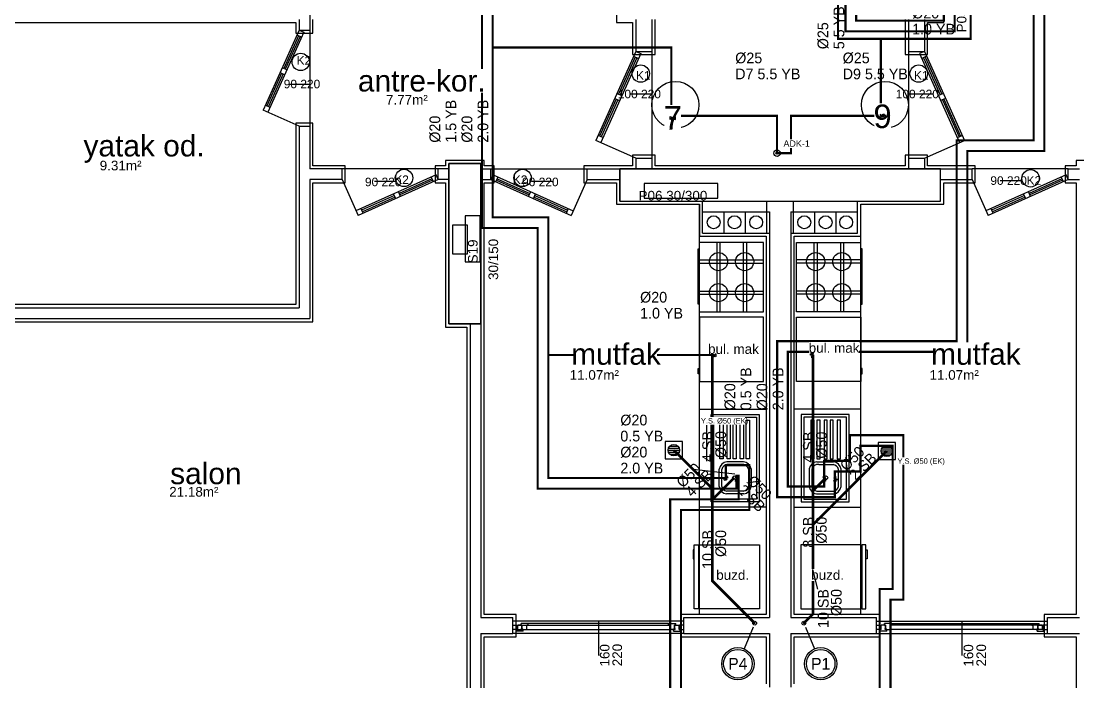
# Model space of a CAD drawing. Header units: centimetres. Extents: x -7420 to 31836, y -2 to 2802.
# Drawn here: x 13001 to 13989, y 514 to 1133 of the extents above; entities that cross this region are included whole.
import ezdxf
from ezdxf.enums import TextEntityAlignment as Align

# ---------------------------------------------------------------- set-up
doc = ezdxf.new("R2010")
doc.units = ezdxf.units.CM
doc.linetypes.add('BASMA HATTI', pattern=[31, 25, -6])
doc.linetypes.add('PISSU HATTI', pattern=[26, 20, -6])
for name, color, linetype in [('ROTAS-CIHAZ', 135, 'CONTINUOUS'), ('ROTAS-MIMARI', 8, 'CONTINUOUS'), ('ROTAS-MIMARI-KOLON', 8, 'CONTINUOUS'), ('ROTAS-MIMARI-YAZI', 8, 'CONTINUOUS'), ('ROTAS-PISSU-BORU-TAVANDAN', 6, 'PISSU HATTI'), ('ROTAS-PISSU-KOLONNO', 211, 'CONTINUOUS'), ('ROTAS-SEMBOL-KILAVUZ', 8, 'Continuous'), ('ROTAS-SICAKSU-BORU', 1, 'BASMA HATTI'), ('ROTAS-SOGUKSU-BORU', 5, 'CONTINUOUS'), ('ROTAS-TEFRIS', 15, 'CONTINUOUS'), ('ROTAS-TEMIZSU-CAP', 101, 'CONTINUOUS'), ('ROTAS-VANA', 1, 'CONTINUOUS')]:
    doc.layers.add(name, color=color, linetype=linetype)
doc.styles.add('ROTAS', font='arial.ttf')

# ---------------------------------------------------------------- blocks, each defined once
blk = doc.blocks.new('ROTAS-PIS-SU-CAP-SB')
for tag, p in [('PSCP_001', (0.833, 1.29)), ('PS_001', (0.833, 0.066))]:
    blk.add_attdef(tag, p, '', height=1)
blk = doc.blocks.new('ROTAS-YER-SUZGECI-PLAN')
for p, q in [((-6.7, 0), (6.7, 0)), ((-6.3, 2.3), (6.3, 2.3)), ((-4.9, 4.5), (4.9, 4.5)), ((-6.3, -2.3), (6.3, -2.3)), ((-4.9, -4.5), (4.9, -4.5))]:
    blk.add_line(p, q)
blk.add_lwpolyline([(-10, -10), (10, -10), (10, 10), (-10, 10)], close=True)
blk.add_circle((0, 0), 6.67)
blk = doc.blocks.new('ROTAS-PIS-SU-KOLON')
h = blk.add_hatch(color=256)
h.dxf.hatch_style = 1
h.paths.add_polyline_path([(1.5, 0), (1.5, 0.4), (1.3, 0.8), (1.1, 1.1), (0.8, 1.3), (0.4, 1.5), (0, 1.5), (-0.4, 1.5), (-0.8, 1.3), (-1.1, 1.1), (-1.3, 0.8), (-1.5, 0.4), (-1.5, 0), (-1.5, -0.4), (-1.3, -0.8), (-1.1, -1.1), (-0.8, -1.3), (-0.4, -1.5), (0, -1.5), (0.4, -1.5), (0.8, -1.3), (1.1, -1.1), (1.3, -0.8), (1.5, -0.4)])
blk.add_circle((0, 0), 3.5)
blk = doc.blocks.new('ROTAS-KURESEL-VANA')
for p, q in [((0, 3.1), (0, 8)), ((0, 8), (5.4, 8))]:
    blk.add_line(p, q)
for points in [[(-9, 5.8), (-9, -5), (0, 0.4)], [(9, 5.8), (9, -5), (0, 0.4)]]:
    blk.add_lwpolyline(points, close=True)
blk.add_circle((0, 0.4), 2.71)
blk.add_attdef('CAP', text='', height=10).set_placement((-1.1, 0), align=Align.CENTER)
blk = doc.blocks.new('ROTAS-TEMIZ-SU-CAP-MB')
for tag, p in [('SOCP_001', (0.833, 4.917)), ('SO_001', (0.833, 3.417)), ('SCCP_001', (0.833, 1.917)), ('SC_001', (0.833, 0.417))]:
    blk.add_attdef(tag, p, '', height=1)
blk = doc.blocks.new('ROTAS-KOLON-NO-PIS-SU')
for radius in [27.5, 24.3]:
    blk.add_circle((0, 0), radius)
blk.add_attdef('K', text='', height=20).set_placement((0, 0), align=Align.MIDDLE_CENTER)

msp = doc.modelspace()

# ---------------------------------------------------------------- linework, layer by layer
at = {"layer": 'ROTAS-MIMARI'}
for p, q in [((13270.82, 1154.24), (13270.82, 1124.24)), ((13557.82, 1141.26), (13557.82, 1131.24)), ((13863.82, 1131.24), (13863.82, 1141.26)), ((12935.82, 1131.24), (13257.82, 1131.24)), ((13257.82, 1131.24), (13257.82, 1121.24)), ((13260.82, 1134.24), (13260.82, 1124.24)), ((13273.82, 1121.24), (13273.82, 1134.24)), ((13557.82, 1131.24), (13572.82, 1131.24)), ((13572.82, 1131.24), (13572.82, 1101.24)), ((13575.82, 1134.24), (13575.82, 1104.24)), ((13590.82, 1134.24), (13590.82, 1104.24)), ((13593.82, 1101.24), (13593.82, 1134.24)), ((13827.82, 1134.24), (13827.82, 1101.24)), ((13830.82, 1134.24), (13830.82, 1104.24)), ((13845.82, 1134.24), (13845.82, 1104.24)), ((13848.82, 1101.24), (13848.82, 1131.24)), ((13848.82, 1131.24), (13863.82, 1131.24)), ((13260.82, 1124.24), (13227.18, 1049.35)), ((13265.39, 1122.19), (13231.74, 1047.31)), ((13260.26, 1119.01), (13246.51, 1088.41)), ((13261.7, 1118.36), (13247.95, 1087.76)), ((13257.82, 1121.24), (13273.82, 1121.24)), ((13258.78, 1119.68), (13263.34, 1117.63)), ((13260.82, 1124.24), (13270.82, 1124.24)), ((13260.82, 1124.24), (13265.39, 1122.19)), ((13270.82, 1124.24), (13270.82, 1034.24)), ((13575.82, 1104.24), (13538.44, 1021.03)), ((13580.39, 1102.19), (13543, 1018.99)), ((13575.26, 1099.01), (13559.64, 1064.25)), ((13576.7, 1098.36), (13561.08, 1063.6)), ((13572.82, 1101.24), (13593.82, 1101.24)), ((13573.78, 1099.68), (13578.34, 1097.63)), ((13575.82, 1104.24), (13590.82, 1104.24)), ((13575.82, 1104.24), (13580.39, 1102.19)), ((13590.82, 1104.24), (13590.82, 1004.24)), ((13827.82, 1101.24), (13848.82, 1101.24)), ((13830.82, 1104.24), (13845.82, 1104.24)), ((13830.82, 1104.24), (13830.82, 1004.24)), ((13845.82, 1104.24), (13841.26, 1102.19)), ((13841.26, 1102.19), (13878.65, 1018.99)), ((13847.87, 1099.68), (13843.31, 1097.63)), ((13844.95, 1098.36), (13860.57, 1063.6)), ((13845.82, 1104.24), (13883.21, 1021.03)), ((13846.39, 1099.01), (13862.01, 1064.25)), ((13245.03, 1089.08), (13249.59, 1087.03)), ((13244.46, 1083.85), (13230.71, 1053.25)), ((13245.9, 1083.2), (13232.15, 1052.6)), ((13242.98, 1084.51), (13247.54, 1082.47)), ((13252.04, 1073.5), (13270.82, 1073.5)), ((13557.59, 1059.69), (13541.97, 1024.93)), ((13559.03, 1059.04), (13543.41, 1024.28)), ((13556.11, 1060.35), (13560.67, 1058.31)), ((13558.16, 1064.92), (13562.72, 1062.87)), ((13590.82, 1064.35), (13570.82, 1064.35)), ((13853.95, 1064.35), (13830.82, 1064.35)), ((13863.49, 1064.92), (13858.93, 1062.87)), ((13865.54, 1060.35), (13860.98, 1058.31)), ((13862.62, 1059.04), (13878.24, 1024.28)), ((13864.06, 1059.69), (13879.68, 1024.93)), ((13260.82, 1034.24), (13227.18, 1049.35)), ((13233.79, 1051.87), (13229.23, 1053.92)), ((13273.82, 1037.24), (13257.82, 1037.24)), ((13257.82, 1037.24), (13257.82, 867.24)), ((13260.82, 1034.24), (13260.82, 864.24)), ((13260.82, 1034.24), (13270.82, 1034.24)), ((13270.82, 1034.24), (13270.82, 994.24)), ((13273.82, 997.24), (13273.82, 1037.24)), ((13575.82, 1004.24), (13538.44, 1021.03)), ((13545.05, 1023.55), (13540.49, 1025.6)), ((13845.82, 1004.24), (13883.21, 1021.03)), ((13876.6, 1023.55), (13881.16, 1025.6)), ((13433.82, 1002.24), (13397.82, 1002.24)), ((13397.82, 1002.24), (13397.82, 997.24)), ((13433.82, 997.24), (13433.82, 1002.24)), ((13593.82, 1007.24), (13572.82, 1007.24)), ((13572.82, 1007.24), (13572.82, 997.24)), ((13575.82, 1004.24), (13575.82, 994.24)), ((13575.82, 1004.24), (13590.82, 1004.24)), ((13590.82, 1004.24), (13590.82, 994.24)), ((13593.82, 997.24), (13593.82, 1007.24)), ((13848.82, 1007.24), (13827.82, 1007.24)), ((13827.82, 1007.24), (13827.82, 997.24)), ((13830.82, 1004.24), (13845.82, 1004.24)), ((13830.82, 1004.24), (13830.82, 994.24)), ((13845.82, 1004.24), (13845.82, 994.24)), ((13848.82, 997.24), (13848.82, 1007.24)), ((14023.82, 1002.24), (13987.82, 1002.24)), ((13987.82, 1002.24), (13987.82, 997.24)), ((13300.99, 994.24), (13270.82, 994.24)), ((13303.99, 997.24), (13273.82, 997.24)), ((13300.99, 984.24), (13300.99, 994.24)), ((13390.99, 994.24), (13300.99, 994.24)), ((13303.99, 981.24), (13303.99, 997.24)), ((13388.94, 988.8), (13314.05, 955.15)), ((13397.82, 997.24), (13387.99, 997.24)), ((13387.99, 997.24), (13387.99, 981.24)), ((13390.99, 984.24), (13388.94, 988.8)), ((13400.82, 994.24), (13390.99, 994.24)), ((13390.99, 984.24), (13390.99, 994.24)), ((13430.82, 994.24), (13440.32, 994.24)), ((13443.32, 997.24), (13433.82, 997.24)), ((13440.32, 984.24), (13440.32, 994.24)), ((13440.32, 994.24), (13530.32, 994.24)), ((13440.32, 984.24), (13442.37, 988.8)), ((13442.37, 988.8), (13517.26, 955.15)), ((13443.32, 981.24), (13443.32, 997.24)), ((13560.82, 997.24), (13527.32, 997.24)), ((13527.32, 997.24), (13527.32, 981.24)), ((13530.32, 994.24), (13560.82, 994.24)), ((13530.32, 984.24), (13530.32, 994.24)), ((13572.82, 997.24), (13560.82, 997.24)), ((13827.82, 997.24), (13593.82, 997.24)), ((13860.82, 997.24), (13848.82, 997.24)), ((13893.32, 997.24), (13860.82, 997.24)), ((13860.82, 994.24), (13890.32, 994.24)), ((13890.32, 984.24), (13890.32, 994.24)), ((13980.32, 994.24), (13890.32, 994.24)), ((13893.32, 981.24), (13893.32, 997.24)), ((13978.28, 988.8), (13903.39, 955.15)), ((13987.82, 997.24), (13977.32, 997.24)), ((13977.32, 997.24), (13977.32, 981.24)), ((13980.32, 984.24), (13978.28, 988.8)), ((13980.32, 994.24), (13990.82, 994.24)), ((13980.32, 984.24), (13980.32, 994.24)), ((13270.82, 984.24), (13270.82, 854.24)), ((13300.99, 984.24), (13270.82, 984.24)), ((13273.82, 851.24), (13273.82, 981.24)), ((13273.82, 981.24), (13303.99, 981.24)), ((13300.99, 984.24), (13316.1, 950.59)), ((13390.99, 984.24), (13316.1, 950.59)), ((13350.66, 982.38), (13331.33, 982.38)), ((13385.11, 985.11), (13354.51, 971.36)), ((13385.76, 983.67), (13355.16, 969.92)), ((13386.42, 982.19), (13384.37, 986.75)), ((13387.99, 981.24), (13397.82, 981.24)), ((13400.82, 984.24), (13390.99, 984.24)), ((13397.82, 981.24), (13397.82, 846.24)), ((13430.82, 984.24), (13440.32, 984.24)), ((13433.82, 846.24), (13433.82, 981.24)), ((13433.82, 981.24), (13443.32, 981.24)), ((13440.32, 984.24), (13515.21, 950.59)), ((13444.89, 982.19), (13446.94, 986.75)), ((13445.55, 983.67), (13476.15, 969.92)), ((13446.2, 985.11), (13476.8, 971.36)), ((13497.67, 982.38), (13478.35, 982.38)), ((13530.32, 984.24), (13515.21, 950.59)), ((13527.32, 981.24), (13557.82, 981.24)), ((13530.32, 984.24), (13560.82, 984.24)), ((13557.82, 981.24), (13557.82, 961.24)), ((13860.82, 984.24), (13890.32, 984.24)), ((13863.82, 961.24), (13863.82, 981.24)), ((13863.82, 981.24), (13893.32, 981.24)), ((13890.32, 984.24), (13905.44, 950.59)), ((13980.32, 984.24), (13905.44, 950.59)), ((13936, 983.23), (13916.68, 983.23)), ((13974.45, 985.11), (13943.85, 971.36)), ((13975.1, 983.67), (13944.5, 969.92)), ((13975.76, 982.19), (13973.71, 986.75)), ((13977.32, 981.24), (13987.82, 981.24)), ((13980.32, 984.24), (13990.82, 984.24)), ((13987.82, 981.24), (13987.82, 849.24)), ((13349.95, 969.31), (13319.35, 955.56)), ((13351.26, 966.39), (13349.21, 970.95)), ((13355.82, 968.44), (13353.78, 973)), ((13475.49, 968.44), (13477.53, 973)), ((13480.05, 966.39), (13482.1, 970.95)), ((13481.36, 969.31), (13511.96, 955.56)), ((13939.29, 969.31), (13908.69, 955.56)), ((13940.6, 966.39), (13938.55, 970.95)), ((13945.16, 968.44), (13943.12, 973)), ((13350.6, 967.87), (13320, 954.12)), ((13480.71, 967.87), (13511.31, 954.12)), ((13557.82, 961.24), (13635.32, 961.24)), ((13635.32, 961.24), (13635.32, 931.24)), ((13635.38, 577.24), (13635.38, 961.24)), ((13638.32, 934.24), (13638.32, 964.24)), ((13638.32, 934.24), (13638.32, 964.24)), ((13638.32, 934.24), (13638.32, 964.24)), ((13638.32, 934.24), (13638.32, 964.24)), ((13698.32, 934.24), (13698.32, 964.24)), ((13723.32, 934.24), (13723.32, 964.24)), ((13783.32, 934.24), (13783.32, 964.24)), ((13783.32, 934.24), (13783.32, 964.24)), ((13783.32, 934.24), (13783.32, 964.24)), ((13783.32, 934.24), (13783.32, 964.24)), ((13783.32, 934.24), (13783.32, 964.24)), ((13786.27, 577.24), (13786.27, 961.24)), ((13786.32, 931.24), (13786.32, 961.24)), ((13786.32, 961.24), (13863.82, 961.24)), ((13939.94, 967.87), (13909.34, 954.12)), ((13318.62, 957.2), (13320.66, 952.64)), ((13512.69, 957.2), (13510.65, 952.64)), ((13638.32, 954.24), (13700.82, 954.24)), ((13658.32, 934.24), (13658.32, 954.24)), ((13678.32, 934.24), (13678.32, 954.24)), ((13700.82, 954.24), (13700.82, 574.24)), ((13720.82, 954.24), (13720.82, 574.24)), ((13720.82, 954.24), (13783.32, 954.24)), ((13743.32, 934.24), (13743.32, 954.24)), ((13763.32, 934.24), (13763.32, 954.24)), ((13907.96, 957.2), (13910, 952.64)), ((13635.32, 931.24), (13697.82, 931.24)), ((13638.32, 934.24), (13700.82, 934.24)), ((13697.82, 931.24), (13697.82, 577.24)), ((13720.82, 934.24), (13783.32, 934.24)), ((13723.82, 931.24), (13786.32, 931.24)), ((13723.82, 577.24), (13723.82, 931.24)), ((13634.09, 919.36), (13635.38, 919.36)), ((13634.09, 877.6), (13634.09, 919.36)), ((13635.37, 860.46), (13635.38, 925.46)), ((13695.38, 925.46), (13635.38, 925.46)), ((13651.47, 925.46), (13651.47, 860.46)), ((13654.47, 925.46), (13654.47, 860.46)), ((13676.28, 925.46), (13676.29, 860.46)), ((13679.28, 925.46), (13679.29, 860.46)), ((13695.37, 860.46), (13695.38, 925.46)), ((13726.28, 860.46), (13726.27, 925.46)), ((13726.27, 925.46), (13786.27, 925.46)), ((13742.37, 925.46), (13742.36, 860.46)), ((13745.37, 925.46), (13745.36, 860.46)), ((13767.18, 925.46), (13767.18, 860.46)), ((13770.18, 925.46), (13770.18, 860.46)), ((13786.28, 860.46), (13786.27, 925.46)), ((13787.56, 919.36), (13786.27, 919.36)), ((13787.56, 877.6), (13787.56, 919.36)), ((13635.38, 909.04), (13695.38, 909.04)), ((13635.38, 906.04), (13695.38, 906.04)), ((13786.27, 909.04), (13726.27, 909.04)), ((13786.27, 906.04), (13726.27, 906.04)), ((13635.38, 879.89), (13695.38, 879.88)), ((13786.27, 879.89), (13726.27, 879.88)), ((13634.09, 867.6), (13634.09, 877.6)), ((13635.38, 876.89), (13695.38, 876.88)), ((13786.27, 876.89), (13726.27, 876.88)), ((13787.56, 867.6), (13787.56, 877.6)), ((12935.82, 864.24), (13260.82, 864.24)), ((13257.82, 867.24), (12938.82, 867.24)), ((13635.38, 867.6), (13634.09, 867.6)), ((13635.37, 860.46), (13695.37, 860.46)), ((13786.28, 860.46), (13726.28, 860.46)), ((13786.27, 867.6), (13787.56, 867.6)), ((12935.82, 854.24), (13270.82, 854.24)), ((12988.82, 851.24), (13273.82, 851.24)), ((13635.38, 855.4), (13635.37, 795.4)), ((13695.38, 855.39), (13635.38, 855.4)), ((13695.37, 795.39), (13695.38, 855.39)), ((13726.27, 855.39), (13786.27, 855.4)), ((13726.27, 795.39), (13726.27, 855.39)), ((13786.27, 855.4), (13786.28, 795.4)), ((13397.82, 846.24), (13417.82, 846.24)), ((13417.82, 846.24), (13417.82, 482.24)), ((13420.82, 849.24), (13420.82, 479.24)), ((13430.82, 849.24), (13430.82, 574.24)), ((13433.82, 577.24), (13433.82, 846.24)), ((13987.82, 849.24), (13987.82, 577.24)), ((13634.09, 802.53), (13634.09, 807.52)), ((13634.09, 807.52), (13635.38, 807.52)), ((13635.38, 802.53), (13634.09, 802.53)), ((13787.56, 807.52), (13786.27, 807.52)), ((13786.27, 802.53), (13787.56, 802.53)), ((13787.56, 802.53), (13787.56, 807.52)), ((13635.37, 795.4), (13695.37, 795.39)), ((13786.28, 795.4), (13726.28, 795.39)), ((13635.38, 769.35), (13697.82, 769.35)), ((13646.22, 682.54), (13646.22, 764.35)), ((13646.22, 764.35), (13691.22, 764.35)), ((13648.72, 685.04), (13648.72, 761.85)), ((13648.72, 761.85), (13688.72, 761.85)), ((13688.72, 761.85), (13688.72, 685.04)), ((13691.22, 764.35), (13691.22, 682.54)), ((13786.27, 769.35), (13723.82, 769.35)), ((13730.43, 764.35), (13730.43, 682.54)), ((13775.43, 764.35), (13730.43, 764.35)), ((13732.93, 761.85), (13732.93, 685.04)), ((13772.93, 761.85), (13732.93, 761.85)), ((13772.93, 685.04), (13772.93, 761.85)), ((13775.43, 682.54), (13775.43, 764.35)), ((13654.44, 722.95), (13654.44, 758.99)), ((13654.44, 758.99), (13657.44, 758.99)), ((13657.44, 758.99), (13657.44, 722.95)), ((13661.18, 722.95), (13661.18, 758.99)), ((13661.18, 758.99), (13664.18, 758.99)), ((13664.18, 758.99), (13664.18, 722.95)), ((13666.74, 722.95), (13666.74, 758.99)), ((13666.74, 758.99), (13669.74, 758.99)), ((13669.74, 758.99), (13669.74, 722.95)), ((13673.49, 722.95), (13673.49, 758.99)), ((13673.49, 758.99), (13676.49, 758.99)), ((13676.49, 758.99), (13676.49, 722.95)), ((13679.05, 722.95), (13679.05, 758.99)), ((13679.05, 758.99), (13682.05, 758.99)), ((13682.05, 758.99), (13682.05, 722.95)), ((13739.6, 758.99), (13739.6, 722.95)), ((13742.6, 758.99), (13739.6, 758.99)), ((13742.6, 722.95), (13742.6, 758.99)), ((13745.16, 758.99), (13745.16, 722.95)), ((13748.16, 758.99), (13745.16, 758.99)), ((13748.16, 722.95), (13748.16, 758.99)), ((13751.91, 758.99), (13751.91, 722.95)), ((13754.91, 758.99), (13751.91, 758.99)), ((13754.91, 722.95), (13754.91, 758.99)), ((13757.47, 758.99), (13757.47, 722.95)), ((13760.47, 758.99), (13757.47, 758.99)), ((13760.47, 722.95), (13760.47, 758.99)), ((13764.21, 758.99), (13764.21, 722.95)), ((13767.21, 758.99), (13764.21, 758.99)), ((13767.21, 722.95), (13767.21, 758.99)), ((13657.44, 722.95), (13654.44, 722.95)), ((13664.18, 722.95), (13661.18, 722.95)), ((13669.74, 722.95), (13666.74, 722.95)), ((13676.49, 722.95), (13673.49, 722.95)), ((13682.05, 722.95), (13679.05, 722.95)), ((13739.6, 722.95), (13742.6, 722.95)), ((13745.16, 722.95), (13748.16, 722.95)), ((13751.91, 722.95), (13754.91, 722.95)), ((13757.47, 722.95), (13760.47, 722.95)), ((13764.21, 722.95), (13767.21, 722.95)), ((13653.72, 696.82), (13653.72, 713.19)), ((13656.22, 697.06), (13656.22, 712.95)), ((13676.46, 720.03), (13661.03, 720.03)), ((13674.74, 717.53), (13661.03, 717.53)), ((13681.22, 713.14), (13681.22, 696.88)), ((13683.72, 713.42), (13683.72, 696.59)), ((13737.93, 713.42), (13737.93, 696.59)), ((13740.43, 713.14), (13740.43, 696.88)), ((13745.19, 720.03), (13760.62, 720.03)), ((13746.91, 717.53), (13760.62, 717.53)), ((13765.43, 697.06), (13765.43, 712.95)), ((13767.93, 696.82), (13767.93, 713.19)), ((13676.61, 692.54), (13660.88, 692.54)), ((13745.04, 692.54), (13760.77, 692.54)), ((13691.22, 682.54), (13646.22, 682.54)), ((13688.72, 685.04), (13648.72, 685.04)), ((13676.82, 690.04), (13660.67, 690.04)), ((13730.43, 682.54), (13775.43, 682.54)), ((13732.93, 685.04), (13772.93, 685.04)), ((13744.83, 690.04), (13760.98, 690.04)), ((13697.82, 677.54), (13635.38, 677.54)), ((13723.82, 677.54), (13786.27, 677.54)), ((13630.54, 637.66), (13629.46, 637.66)), ((13629.46, 637.66), (13629.46, 629.34)), ((13630.55, 582.43), (13630.54, 642.43)), ((13630.54, 642.43), (13634.39, 642.43)), ((13630.54, 629.34), (13630.54, 637.66)), ((13634.39, 642.43), (13634.39, 582.43)), ((13635.38, 637.43), (13634.39, 637.43)), ((13635.38, 582.43), (13635.37, 642.43)), ((13635.37, 642.43), (13691.53, 642.43)), ((13691.53, 642.43), (13691.53, 582.43)), ((13786.28, 642.43), (13730.12, 642.43)), ((13730.12, 642.43), (13730.12, 582.43)), ((13786.27, 582.43), (13786.28, 642.43)), ((13786.27, 637.43), (13787.26, 637.43)), ((13787.26, 642.43), (13787.26, 582.43)), ((13791.11, 642.43), (13787.26, 642.43)), ((13791.1, 582.43), (13791.11, 642.43)), ((13791.11, 637.66), (13792.19, 637.66)), ((13791.11, 629.34), (13791.11, 637.66)), ((13792.19, 637.66), (13792.19, 629.34)), ((13629.46, 629.34), (13630.54, 629.34)), ((13792.19, 629.34), (13791.11, 629.34)), ((13635.38, 587.43), (13634.39, 587.43)), ((13786.27, 587.43), (13787.26, 587.43)), ((13430.82, 574.24), (13460.82, 574.24)), ((13463.82, 577.24), (13433.82, 577.24)), ((13460.82, 559.24), (13460.82, 574.24)), ((13463.82, 556.24), (13463.82, 577.24)), ((13697.82, 577.24), (13617.82, 577.24)), ((13617.82, 577.24), (13617.82, 556.24)), ((13620.82, 559.24), (13620.82, 574.24)), ((13620.82, 574.24), (13700.82, 574.24)), ((13634.39, 582.43), (13630.55, 582.43)), ((13691.53, 582.43), (13635.38, 582.43)), ((13720.82, 574.24), (13800.82, 574.24)), ((13803.82, 577.24), (13723.82, 577.24)), ((13730.12, 582.43), (13786.27, 582.43)), ((13787.26, 582.43), (13791.1, 582.43)), ((13800.82, 559.24), (13800.82, 574.24)), ((13803.82, 556.24), (13803.82, 577.24)), ((13987.82, 577.24), (13957.82, 577.24)), ((13957.82, 577.24), (13957.82, 556.24)), ((13960.82, 559.24), (13960.82, 574.24)), ((13960.82, 574.24), (13990.82, 574.24)), ((13620.82, 571.05), (13460.82, 571.05)), ((13460.82, 567.24), (13464.82, 567.24)), ((13464.82, 567.24), (13464.82, 563.24)), ((13465.32, 567.24), (13606.42, 567.24)), ((13469.32, 567.24), (13465.32, 567.24)), ((13465.32, 563.04), (13465.32, 567.24)), ((13606.42, 568.64), (13468.42, 568.64)), ((13468.42, 567.24), (13468.42, 568.64)), ((13475.22, 568.64), (13468.42, 568.64)), ((13468.42, 567.24), (13469.62, 567.24)), ((13469.32, 564.04), (13469.02, 564.04)), ((13469.02, 563.04), (13469.02, 564.04)), ((13469.32, 564.04), (13469.32, 567.24)), ((13469.62, 564.04), (13469.62, 567.24)), ((13469.92, 564.04), (13469.62, 564.04)), ((13469.92, 563.54), (13469.62, 563.54)), ((13469.62, 563.04), (13469.62, 563.54)), ((13469.92, 563.54), (13469.92, 564.04)), ((13474.02, 563.04), (13474.02, 567.24)), ((13475.22, 567.24), (13474.02, 567.24)), ((13475.22, 567.24), (13475.22, 568.64)), ((13540.82, 571.05), (13540.82, 538.73)), ((13606.42, 567.24), (13606.42, 568.64)), ((13606.42, 568.64), (13613.22, 568.64)), ((13606.42, 567.24), (13607.62, 567.24)), ((13607.62, 563.04), (13607.62, 567.24)), ((13611.72, 563.54), (13611.72, 564.04)), ((13611.72, 564.04), (13612.02, 564.04)), ((13611.72, 563.54), (13612.02, 563.54)), ((13613.22, 567.24), (13612.02, 567.24)), ((13612.02, 564.04), (13612.02, 567.24)), ((13612.02, 563.04), (13612.02, 563.54)), ((13612.32, 567.24), (13616.32, 567.24)), ((13612.32, 564.04), (13612.32, 567.24)), ((13612.32, 564.04), (13612.62, 564.04)), ((13612.62, 563.04), (13612.62, 564.04)), ((13613.22, 567.24), (13613.22, 568.64)), ((13616.32, 563.04), (13616.32, 567.24)), ((13620.82, 567.24), (13616.82, 567.24)), ((13616.82, 567.24), (13616.82, 563.24)), ((13800.82, 571.05), (13960.82, 571.05)), ((13800.82, 567.24), (13804.82, 567.24)), ((13804.82, 567.24), (13804.82, 563.24)), ((13809.32, 567.24), (13805.32, 567.24)), ((13805.32, 563.04), (13805.32, 567.24)), ((13808.42, 567.24), (13808.42, 568.64)), ((13815.22, 568.64), (13808.42, 568.64)), ((13808.42, 567.24), (13809.62, 567.24)), ((13809.32, 564.04), (13809.02, 564.04)), ((13809.02, 563.04), (13809.02, 564.04)), ((13809.32, 564.04), (13809.32, 567.24)), ((13809.62, 564.04), (13809.62, 567.24)), ((13809.92, 564.04), (13809.62, 564.04)), ((13809.92, 563.54), (13809.62, 563.54)), ((13809.62, 563.04), (13809.62, 563.54)), ((13809.92, 563.54), (13809.92, 564.04)), ((13814.02, 563.04), (13814.02, 567.24)), ((13815.22, 567.24), (13814.02, 567.24)), ((13815.22, 568.64), (13953.22, 568.64)), ((13815.22, 567.24), (13815.22, 568.64)), ((13956.32, 567.24), (13815.22, 567.24)), ((13880.82, 571.05), (13880.82, 538.73)), ((13946.42, 567.24), (13946.42, 568.64)), ((13946.42, 568.64), (13953.22, 568.64)), ((13946.42, 567.24), (13947.62, 567.24)), ((13947.62, 563.04), (13947.62, 567.24)), ((13951.72, 563.54), (13951.72, 564.04)), ((13951.72, 564.04), (13952.02, 564.04)), ((13951.72, 563.54), (13952.02, 563.54)), ((13953.22, 567.24), (13952.02, 567.24)), ((13952.02, 564.04), (13952.02, 567.24)), ((13952.02, 563.04), (13952.02, 563.54)), ((13952.32, 567.24), (13956.32, 567.24)), ((13952.32, 564.04), (13952.32, 567.24)), ((13952.32, 564.04), (13952.62, 564.04)), ((13952.62, 563.04), (13952.62, 564.04)), ((13953.22, 567.24), (13953.22, 568.64)), ((13956.32, 563.04), (13956.32, 567.24)), ((13960.82, 567.24), (13956.82, 567.24)), ((13956.82, 567.24), (13956.82, 563.24)), ((13430.82, 559.24), (13430.82, 479.24)), ((13430.82, 559.24), (13460.82, 559.24)), ((13433.82, 446.24), (13433.82, 556.24)), ((13433.82, 556.24), (13463.82, 556.24)), ((13464.82, 563.24), (13460.82, 563.24)), ((13620.82, 559.24), (13460.82, 559.24)), ((13464.12, 563.04), (13607.62, 563.04)), ((13464.12, 561.64), (13464.12, 563.04)), ((13465.32, 563.04), (13464.12, 563.04)), ((13470.52, 561.64), (13464.12, 561.64)), ((13470.52, 563.04), (13469.02, 563.04)), ((13469.62, 563.04), (13474.02, 563.04)), ((13470.52, 561.64), (13470.52, 563.04)), ((13612.02, 563.04), (13607.62, 563.04)), ((13611.12, 561.64), (13611.12, 563.04)), ((13611.12, 563.04), (13612.62, 563.04)), ((13611.12, 561.64), (13617.52, 561.64)), ((13616.32, 563.04), (13617.52, 563.04)), ((13616.82, 563.24), (13620.82, 563.24)), ((13617.52, 561.64), (13617.52, 563.04)), ((13617.82, 556.24), (13697.82, 556.24)), ((13620.82, 559.24), (13700.82, 559.24)), ((13697.82, 556.24), (13697.82, 512.24)), ((13700.82, 559.24), (13700.82, 509.24)), ((13720.82, 559.24), (13720.82, 509.24)), ((13720.82, 559.24), (13800.82, 559.24)), ((13723.82, 512.24), (13723.82, 556.24)), ((13723.82, 556.24), (13803.82, 556.24)), ((13804.82, 563.24), (13800.82, 563.24)), ((13800.82, 559.24), (13960.82, 559.24)), ((13804.12, 561.64), (13804.12, 563.04)), ((13805.32, 563.04), (13804.12, 563.04)), ((13810.52, 561.64), (13804.12, 561.64)), ((13810.52, 563.04), (13809.02, 563.04)), ((13809.62, 563.04), (13814.02, 563.04)), ((13810.52, 561.64), (13810.52, 563.04)), ((13957.52, 563.04), (13814.02, 563.04)), ((13952.02, 563.04), (13947.62, 563.04)), ((13951.12, 561.64), (13951.12, 563.04)), ((13951.12, 563.04), (13952.62, 563.04)), ((13951.12, 561.64), (13957.52, 561.64)), ((13956.32, 563.04), (13957.52, 563.04)), ((13956.82, 563.24), (13960.82, 563.24)), ((13957.52, 561.64), (13957.52, 563.04)), ((13957.82, 556.24), (13987.82, 556.24)), ((13960.82, 559.24), (13990.82, 559.24)), ((13987.82, 556.24), (13987.82, 482.24))]:
    msp.add_line(p, q, dxfattribs=at)
for points in [[(13400.82, 849.24), (13400.82, 999.24)], [(13400.82, 999.24), (13430.82, 999.24)], [(13430.82, 999.24), (13430.82, 849.24)], [(13560.82, 964.24), (13560.82, 994.24)], [(13560.82, 994.24), (13860.82, 994.24)], [(13860.82, 964.24), (13860.82, 994.24)], [(13560.82, 964.24), (13860.82, 964.24)], [(13430.82, 849.24), (13400.82, 849.24)], [(13661.03, 720.03), (13658.43, 719.3), (13656.25, 717.82), (13654.63, 715.74), (13653.72, 713.19)], [(13661.31, 717.54), (13659.53, 717.05), (13658.03, 716.06), (13656.89, 714.67), (13656.22, 712.95)], [(13681.22, 713.14), (13680.32, 715.1), (13678.82, 716.57), (13676.9, 717.42), (13674.74, 717.53)], [(13683.72, 713.42), (13682.78, 715.89), (13681.16, 717.9), (13679, 719.32), (13676.46, 720.03)], [(13745.19, 720.03), (13742.65, 719.32), (13740.49, 717.9), (13738.87, 715.89), (13737.93, 713.42)], [(13746.91, 717.53), (13744.75, 717.42), (13742.83, 716.57), (13741.33, 715.1), (13740.43, 713.14)], [(13765.43, 712.95), (13764.76, 714.67), (13763.62, 716.06), (13762.12, 717.05), (13760.34, 717.54)], [(13767.93, 713.19), (13767.02, 715.74), (13765.4, 717.82), (13763.22, 719.3), (13760.62, 720.03)], [(13653.72, 696.82), (13654.58, 694.36), (13656.11, 692.32), (13658.19, 690.84), (13660.67, 690.04)], [(13656.22, 697.06), (13656.84, 695.44), (13657.87, 694.1), (13659.24, 693.1), (13660.88, 692.54)], [(13676.61, 692.54), (13678.2, 693.08), (13679.55, 694.03), (13680.58, 695.32), (13681.22, 696.88)], [(13676.82, 690.04), (13679.25, 690.81), (13681.29, 692.24), (13682.83, 694.21), (13683.72, 696.59)], [(13737.93, 696.59), (13738.82, 694.21), (13740.36, 692.24), (13742.4, 690.81), (13744.83, 690.04)], [(13740.43, 696.88), (13741.07, 695.32), (13742.1, 694.03), (13743.45, 693.08), (13745.04, 692.54)], [(13760.77, 692.54), (13762.41, 693.1), (13763.78, 694.1), (13764.81, 695.44), (13765.43, 697.06)], [(13760.98, 690.04), (13763.46, 690.84), (13765.54, 692.32), (13767.07, 694.36), (13767.93, 696.82)]]:
    msp.add_lwpolyline(points, dxfattribs=at)
for centre, radius in [((13262.36, 1094.42), 8.14), ((13580.43, 1083.5), 8.14), ((13840.43, 1083.5), 8.14), ((13612.82, 1054.24), 22), ((13808.82, 1054.24), 22), ((13359, 985.84), 8.14), ((13469.9, 985.84), 8.14), ((13945.11, 985.48), 8.14), ((13648.63, 944.35), 6.03), ((13668.13, 944.35), 6.03), ((13688.38, 944.35), 6.03), ((13733.38, 944.35), 6.03), ((13753.34, 944.35), 6.03), ((13772.58, 944.35), 6.03), ((13653.15, 907.47), 8.48), ((13677.6, 907.47), 8.48), ((13744.05, 907.47), 8.48), ((13768.5, 907.47), 8.48), ((13653.15, 878.46), 8.48), ((13677.6, 878.46), 8.48), ((13744.05, 878.46), 8.48), ((13768.5, 878.46), 8.48), ((13667.95, 705.15), 1.68), ((13753.7, 705.15), 1.68)]:
    msp.add_circle(centre, radius, dxfattribs=at)
at = {"layer": 'ROTAS-MIMARI-KOLON'}
for points in [[(13430.82, 999.24), (13400.82, 999.24), (13400.82, 849.24), (13430.82, 849.24), (13430.82, 999.24)], [(13860.82, 964.24), (13860.82, 994.24), (13560.82, 994.24), (13560.82, 964.24), (13860.82, 964.24)], [(13583.5, 966.75), (13652.47, 966.75), (13652.47, 980.72), (13583.5, 980.72), (13583.5, 966.75)], [(13430.18, 907.24), (13430.18, 950.35), (13416.21, 950.35), (13416.21, 907.24), (13430.18, 907.24)], [(13418.39, 914.69), (13418.39, 941.72), (13404.43, 941.72), (13404.43, 914.69), (13418.39, 914.69)]]:
    msp.add_lwpolyline(points, dxfattribs=at)
at = {"layer": 'ROTAS-PISSU-BORU-TAVANDAN', "const_width": 2.5}
for points in [[(13647.35, 819.36), (13647.35, 695.05)], [(13741.47, 820.39), (13741.47, 692.93)], [(13611.41, 730.99), (13647.35, 695.05)], [(13810.62, 730.27), (13741.47, 661.12)], [(13667.95, 705.15), (13647.35, 684.54)], [(13753.7, 705.15), (13741.47, 692.93)], [(13647.35, 695.05), (13647.35, 684.54)], [(13741.47, 692.93), (13741.47, 661.12)], [(13647.35, 684.54), (13647.35, 608.65), (13687, 569)], [(13741.47, 661.12), (13741.47, 577.47), (13733, 569)]]:
    msp.add_lwpolyline(points, dxfattribs=at)
at = {"layer": 'ROTAS-PISSU-KOLONNO'}
for p, q in [((13685.47, 565.3), (13677.05, 544.98)), ((13734.53, 565.3), (13742.95, 544.98))]:
    msp.add_line(p, q, dxfattribs=at)
at = {"layer": 'ROTAS-SEMBOL-KILAVUZ'}
for p, q in [((13668.36, 708.47), (13629.38, 713.02)), ((13650.3, 694.84), (13657.65, 694.84))]:
    msp.add_line(p, q, dxfattribs=at)
at = {"layer": 'ROTAS-SICAKSU-BORU', "const_width": 2}
for points in [[(13665, 363), (13608, 363), (13608, 685), (13672, 685), (13672, 707), (13670, 707), (13670, 695), (13484, 695), (13484, 939), (13432, 939), (13432, 1261), (13480, 1261), (13480, 1397), (13540, 1397), (13540, 1583), (13417, 1583)], [(13874, 1243), (13874, 1123), (13772, 1123), (13772, 1477)], [(13725, 373), (13804, 373), (13804, 601), (13816, 601), (13816, 735), (13786, 735), (13786, 711), (13762, 711), (13762, 687), (13708, 687), (13708, 833), (13876, 833), (13876, 1021), (13948, 1021), (13948, 1251)]]:
    msp.add_lwpolyline(points, dxfattribs=at)
at = {"layer": 'ROTAS-SOGUKSU-BORU', "const_width": 2}
for points in [[(13665, 373), (13618, 373), (13618, 675), (13682, 675), (13682, 717), (13660, 717), (13660, 705), (13494, 705), (13494, 949), (13442, 949), (13442, 1251), (13490, 1251), (13490, 1387), (13550, 1387), (13550, 1593), (13417, 1593)], [(13889, 1192), (13889, 1116), (13765, 1116), (13765, 1484), (13877, 1484), (13877, 1588), (13885, 1588)], [(13864, 1253), (13864, 1133), (13782, 1133), (13782, 1467)], [(13725, 363), (13814, 363), (13814, 591), (13826, 591), (13826, 745), (13776, 745), (13776, 721), (13752, 721), (13752, 697), (13718, 697), (13718, 823), (13886, 823), (13886, 1011), (13958, 1011), (13958, 1261)], [(13609, 1044), (13609, 1108), (13442, 1108)], [(13805, 1044), (13805, 1116)], [(13707.93, 1009), (13707.93, 1044), (13613, 1044), (13613, 1042.13), (13610.37, 1042.13)], [(13707.93, 1009), (13721, 1009), (13721, 1044), (13801, 1044), (13806.66, 1043.52)], [(13649, 820), (13494, 820)], [(13741, 820), (13741, 823)]]:
    msp.add_lwpolyline(points, dxfattribs=at)
at = {"layer": 'ROTAS-SOGUKSU-BORU'}
for radius in [3, 1.05]:
    msp.add_circle((13707.93, 1009), radius, dxfattribs=at)

# ---------------------------------------------------------------- block references
at = {"layer": 'ROTAS-TEFRIS'}
ref = msp.add_blockref('ROTAS-TEMIZ-SU-CAP-MB', (13826, 1116), dxfattribs=dict(at, xscale=10, yscale=10))
ref.add_attrib('SCCP_001', 'Ø20', (13834.33, 1135.17), dxfattribs={"height": 10})
ref.add_attrib('SC_001', '1.0 YB', (13834.33, 1120.17), dxfattribs={"height": 10})
ref.add_attrib('SO_001', '0.5 YB', (13834.33, 1150.17), dxfattribs={"height": 10})
ref.add_attrib('SOCP_001', 'Ø20', (13834.33, 1165.17), dxfattribs={"height": 10})
ref = msp.add_blockref('ROTAS-TEMIZ-SU-CAP-MB', (13805, 1098), dxfattribs=dict(at, xscale=10, yscale=10, rotation=90))
ref.add_attrib('SO_001', '5.5 YB', (13770.83, 1106.33), dxfattribs={"height": 10, "rotation": 90})
ref.add_attrib('SOCP_001', 'Ø25', (13755.83, 1106.33), dxfattribs={"height": 10, "rotation": 90})
ref = msp.add_blockref('ROTAS-TEMIZ-SU-CAP-MB', (13660.47, 1044), dxfattribs=dict(at, xscale=10, yscale=10))
ref.add_attrib('SO_001', 'D7 5.5 YB', (13668.8, 1078.17), dxfattribs={"height": 10})
ref.add_attrib('SOCP_001', 'Ø25', (13668.8, 1093.17), dxfattribs={"height": 10})
ref = msp.add_blockref('ROTAS-TEMIZ-SU-CAP-MB', (13761, 1044), dxfattribs=dict(at, xscale=10, yscale=10))
ref.add_attrib('SO_001', 'D9 5.5 YB', (13769.33, 1078.17), dxfattribs={"height": 10})
ref.add_attrib('SOCP_001', 'Ø25', (13769.33, 1093.17), dxfattribs={"height": 10})
ref = msp.add_blockref('ROTAS-TEMIZ-SU-CAP-MB', (13442, 1010.5), dxfattribs=dict(at, xscale=10, yscale=10, rotation=90))
ref.add_attrib('SCCP_001', 'Ø20', (13422.83, 1018.83), dxfattribs={"height": 10, "rotation": 90})
ref.add_attrib('SC_001', '2.0 YB', (13437.83, 1018.83), dxfattribs={"height": 10, "rotation": 90})
ref.add_attrib('SO_001', '1.5 YB', (13407.83, 1018.83), dxfattribs={"height": 10, "rotation": 90})
ref.add_attrib('SOCP_001', 'Ø20', (13392.83, 1018.83), dxfattribs={"height": 10, "rotation": 90})
ref = msp.add_blockref('ROTAS-TEMIZ-SU-CAP-MB', (13571.5, 820), dxfattribs=dict(at, xscale=10, yscale=10))
ref.add_attrib('SO_001', '1.0 YB', (13579.83, 854.17), dxfattribs={"height": 10})
ref.add_attrib('SOCP_001', 'Ø20', (13579.83, 869.17), dxfattribs={"height": 10})
for p, xscale, yscale, rotation in [((13649, 820), 0.22, 0.22, 180), ((13660, 705), 0.21999999999999997, 0.21999999999999997, -135), ((13670, 704), 0.22, 0.22, -90), ((13752, 704), 0.22, 0.22, -90), ((13762, 704), 0.22, 0.22, -90)]:
    msp.add_blockref('ROTAS-KURESEL-VANA', p, dxfattribs=dict(at, xscale=xscale, yscale=yscale, rotation=rotation))
ref = msp.add_blockref('ROTAS-TEMIZ-SU-CAP-MB', (13718, 760), dxfattribs=dict(at, xscale=10, yscale=10, rotation=90))
ref.add_attrib('SCCP_001', 'Ø20', (13698.83, 768.33), dxfattribs={"height": 10, "rotation": 90})
ref.add_attrib('SC_001', '2.0 YB', (13713.83, 768.33), dxfattribs={"height": 10, "rotation": 90})
ref.add_attrib('SO_001', '0.5 YB', (13683.83, 768.33), dxfattribs={"height": 10, "rotation": 90})
ref.add_attrib('SOCP_001', 'Ø20', (13668.83, 768.33), dxfattribs={"height": 10, "rotation": 90})
ref = msp.add_blockref('ROTAS-TEMIZ-SU-CAP-MB', (13553, 705), dxfattribs=dict(at, xscale=10, yscale=10))
ref.add_attrib('SCCP_001', 'Ø20', (13561.33, 724.17), dxfattribs={"height": 10})
ref.add_attrib('SC_001', '2.0 YB', (13561.33, 709.17), dxfattribs={"height": 10})
ref.add_attrib('SO_001', '0.5 YB', (13561.33, 739.17), dxfattribs={"height": 10})
ref.add_attrib('SOCP_001', 'Ø20', (13561.33, 754.17), dxfattribs={"height": 10})
ref = msp.add_blockref('ROTAS-PIS-SU-CAP-SB', (13647.35, 757.2), dxfattribs=dict(at, xscale=10, yscale=10, rotation=-90))
ref.add_attrib('PSCP_001', 'Ø50', dxfattribs={"height": 10, "rotation": 90}).set_placement((13660.25, 748.87), align=Align.RIGHT)
ref.add_attrib('PS_001', '4 SB', dxfattribs={"height": 10, "rotation": 90}).set_placement((13648, 748.87), align=Align.RIGHT)
ref = msp.add_blockref('ROTAS-PIS-SU-CAP-SB', (13741.47, 756.66), dxfattribs=dict(at, xscale=10, yscale=10, rotation=-90))
ref.add_attrib('PSCP_001', 'Ø50', dxfattribs={"height": 10, "rotation": 90}).set_placement((13754.37, 748.33), align=Align.RIGHT)
ref.add_attrib('PS_001', '4 SB', dxfattribs={"height": 10, "rotation": 90}).set_placement((13742.13, 748.33), align=Align.RIGHT)
for name, p, xscale, yscale in [('ROTAS-YER-SUZGECI-PLAN', (13611.41, 730.99), 0.8, 0.8), ('ROTAS-PIS-SU-KOLON', (13687, 569), 0.5, 0.5), ('ROTAS-PIS-SU-KOLON', (13733, 569), 0.5, 0.5)]:
    msp.add_blockref(name, p, dxfattribs=dict(at, xscale=xscale, yscale=yscale))
ref = msp.add_blockref('ROTAS-PIS-SU-CAP-SB', (13776.05, 695.69), dxfattribs=dict(at, xscale=10, yscale=10, rotation=45))
ref.add_attrib('PSCP_001', 'Ø50', (13772.82, 710.7), dxfattribs={"height": 10, "rotation": 45})
ref.add_attrib('PS_001', '2 SB', (13781.48, 702.05), dxfattribs={"height": 10, "rotation": 45})
ref = msp.add_blockref('ROTAS-PIS-SU-CAP-SB', (13623, 679.99), dxfattribs=dict(at, xscale=10, yscale=10, rotation=45.000000000040444))
ref.add_attrib('PSCP_001', 'Ø50', (13619.78, 695.01), dxfattribs={"height": 10, "rotation": 45})
ref.add_attrib('PS_001', '4 SB', (13628.43, 686.35), dxfattribs={"height": 10, "rotation": 45})
ref = msp.add_blockref('ROTAS-PIS-SU-CAP-SB', (13664.03, 698.17), dxfattribs=dict(at, xscale=10, yscale=10, rotation=-45))
ref.add_attrib('PSCP_001', 'Ø50', (13679.04, 701.4), dxfattribs={"height": 10, "rotation": 315})
ref.add_attrib('PS_001', '2 SB', (13670.38, 692.74), dxfattribs={"height": 10, "rotation": 315})
ref = msp.add_blockref('ROTAS-PIS-SU-CAP-SB', (13741.47, 677.03), dxfattribs=dict(at, xscale=10, yscale=10, rotation=-90))
ref.add_attrib('PSCP_001', 'Ø50', dxfattribs={"height": 10, "rotation": 90}).set_placement((13754.37, 668.69), align=Align.RIGHT)
ref.add_attrib('PS_001', '8 SB', dxfattribs={"height": 10, "rotation": 90}).set_placement((13742.13, 668.69), align=Align.RIGHT)
ref = msp.add_blockref('ROTAS-PIS-SU-CAP-SB', (13647.35, 664.59), dxfattribs=dict(at, xscale=10, yscale=10, rotation=-90))
ref.add_attrib('PSCP_001', 'Ø50', dxfattribs={"height": 10, "rotation": 90}).set_placement((13660.25, 656.26), align=Align.RIGHT)
ref.add_attrib('PS_001', '10 SB', dxfattribs={"height": 10, "rotation": 90}).set_placement((13648, 656.26), align=Align.RIGHT)
ref = msp.add_blockref('ROTAS-PIS-SU-CAP-SB', (13755.47, 609.3), dxfattribs=dict(at, xscale=10, yscale=10, rotation=-90))
ref.add_attrib('PSCP_001', 'Ø50', dxfattribs={"height": 10, "rotation": 90}).set_placement((13768.37, 600.96), align=Align.RIGHT)
ref.add_attrib('PS_001', '10 SB', dxfattribs={"height": 10, "rotation": 90}).set_placement((13756.13, 600.96), align=Align.RIGHT)
ref = msp.add_blockref('ROTAS-KOLON-NO-PIS-SU', (13671.26, 531.01), dxfattribs=dict(at, xscale=0.55, yscale=0.55))
ref.add_attrib('K', 'P4', dxfattribs={"height": 11}).set_placement((13671.26, 531.01), align=Align.MIDDLE_CENTER)
ref = msp.add_blockref('ROTAS-KOLON-NO-PIS-SU', (13748.74, 531.01), dxfattribs=dict(at, xscale=0.55, yscale=0.55))
ref.add_attrib('K', 'P1', dxfattribs={"height": 11}).set_placement((13748.74, 531.01), align=Align.MIDDLE_CENTER)

# ---------------------------------------------------------------- texts
at = {"layer": 'ROTAS-MIMARI-YAZI', "style": 'ROTAS'}
for s, p in [('P05 305/30', (13880.57, 1154.24)), ('S19', (13423.34, 917.02)), ('30/150', (13442.54, 909.57)), ('160', (13546.69, 538.94)), ('220', (13558.43, 539.19)), ('160', (13886.94, 538.78)), ('220', (13898.94, 538.97))]:
    msp.add_text(s, height=9, rotation=90, dxfattribs=at).set_placement(p, align=Align.MIDDLE_CENTER)
for s, height, p in [('K2', 8, (13265.32, 1095.86)), ('90 220', 8, (13263.55, 1073.75)), ('K1', 8, (13582.82, 1081.82)), ('K1', 8, (13842.82, 1081.82)), ('100 220', 8, (13579.14, 1064.41)), ('100 220', 8, (13839.14, 1064.41)), ('yatak od.', 20, (13115.87, 1015.95)), ('9.31m²', 9, (13093.89, 997.43)), ('90 220', 8, (13339.51, 982.07)), ('K2', 8, (13356.67, 984.16)), ('K2', 8, (13467.58, 984.16)), ('90 220', 8, (13486.52, 982.07)), ('90 220', 8, (13924.54, 983.35)), ('K2', 8, (13948.2, 983.44)), ('P06 30/300', 9, (13610.57, 969.24)), ('bul. mak', 9, (13667.15, 825.66)), ('salon', 20, (13173.62, 709.13)), ('21.18m²', 9, (13162.39, 692.05)), ('buzd.', 9, (13666.43, 614.1))]:
    msp.add_text(s, height=height, dxfattribs=at).set_placement(p, align=Align.MIDDLE_CENTER)

# ---------------------------------------------------------------- next in the draw order: wipeouts: each hides what was drawn before it
for points in [[(13438.61, 1065.73), (13312.61, 1065.73), (13312.61, 1087.73), (13438.61, 1087.73)], [(13618.19, 1030.13), (13602.55, 1030.13), (13602.55, 1054.13), (13618.19, 1054.13)], [(13814.48, 1031.52), (13798.84, 1031.52), (13798.84, 1055.52), (13814.48, 1055.52)], [(13733.53, 1014), (13712.93, 1014), (13712.93, 1022), (13733.53, 1022)], [(13595.51, 809.93), (13519.11, 809.93), (13519.11, 831.93), (13595.51, 831.93)], [(13784.59, 821.19), (13737.95, 821.19), (13737.95, 832.19), (13784.59, 832.19)], [(13932.15, 809.93), (13855.75, 809.93), (13855.75, 831.93), (13932.15, 831.93)], [(13678.01, 754.95), (13635.71, 754.95), (13635.71, 761.95), (13678.01, 761.95)], [(13861.92, 717.27), (13819.62, 717.27), (13819.62, 724.27), (13861.92, 724.27)], [(13770.17, 608.6), (13740.27, 608.6), (13740.27, 619.6), (13770.17, 619.6)]]:
    msp.add_wipeout(points)

# ---------------------------------------------------------------- next in the draw order: linework, layer by layer
at = {"layer": 'ROTAS-SEMBOL-KILAVUZ'}
for p, q in [((13641.9, 754.52), (13641.9, 720.78)), ((13746.13, 600.96), (13741.47, 619.3))]:
    msp.add_line(p, q, dxfattribs=at)

# ---------------------------------------------------------------- next in the draw order: block references
at = {"layer": 'ROTAS-TEFRIS', "xscale": 0.22, "yscale": 0.22, "rotation": 90}
msp.add_blockref('ROTAS-KURESEL-VANA', (13741, 820), dxfattribs=at)
at = {"layer": 'ROTAS-TEFRIS', "xscale": 0.8, "yscale": 0.8}
msp.add_blockref('ROTAS-YER-SUZGECI-PLAN', (13810.62, 730.27), dxfattribs=at)
at = {"layer": 'ROTAS-VANA', "xscale": 0.27, "yscale": 0.27}
for p, rotation in [((13610.37, 1042.13), 180), ((13806.66, 1043.52), -4.859328215486081)]:
    msp.add_blockref('ROTAS-KURESEL-VANA', p, dxfattribs=dict(at, rotation=rotation))

# ---------------------------------------------------------------- next in the draw order: texts
at = {"layer": 'ROTAS-CIHAZ', "style": 'ROTAS'}
for p in [(13636.71, 755.95), (13820.62, 718.27)]:
    msp.add_text('Y.S. Ø50 (EK)', height=5, dxfattribs=at).set_placement(p)
at = {"layer": 'ROTAS-MIMARI-YAZI', "style": 'ROTAS'}
for s, height, p in [('antre-kor.', 20, (13375.61, 1076.73)), ('7.77m²', 9, (13361.67, 1059.06)), ('7', 22, (13610.37, 1042.13)), ('9', 22, (13806.66, 1043.52)), ('mutfak', 20, (13557.31, 820.93)), ('bul. mak', 9, (13761.27, 826.69)), ('mutfak', 20, (13893.95, 820.93)), ('11.07m²', 9, (13536.99, 801.38)), ('11.07m²', 9, (13873.63, 801.38)), ('buzd.', 9, (13755.22, 614.1))]:
    msp.add_text(s, height=height, dxfattribs=at).set_placement(p, align=Align.MIDDLE_CENTER)
at = {"layer": 'ROTAS-TEMIZSU-CAP', "style": 'ROTAS'}
msp.add_text('ADK-1', height=6, dxfattribs=at).set_placement((13713.93, 1015))

doc.saveas('drawing.dxf')
